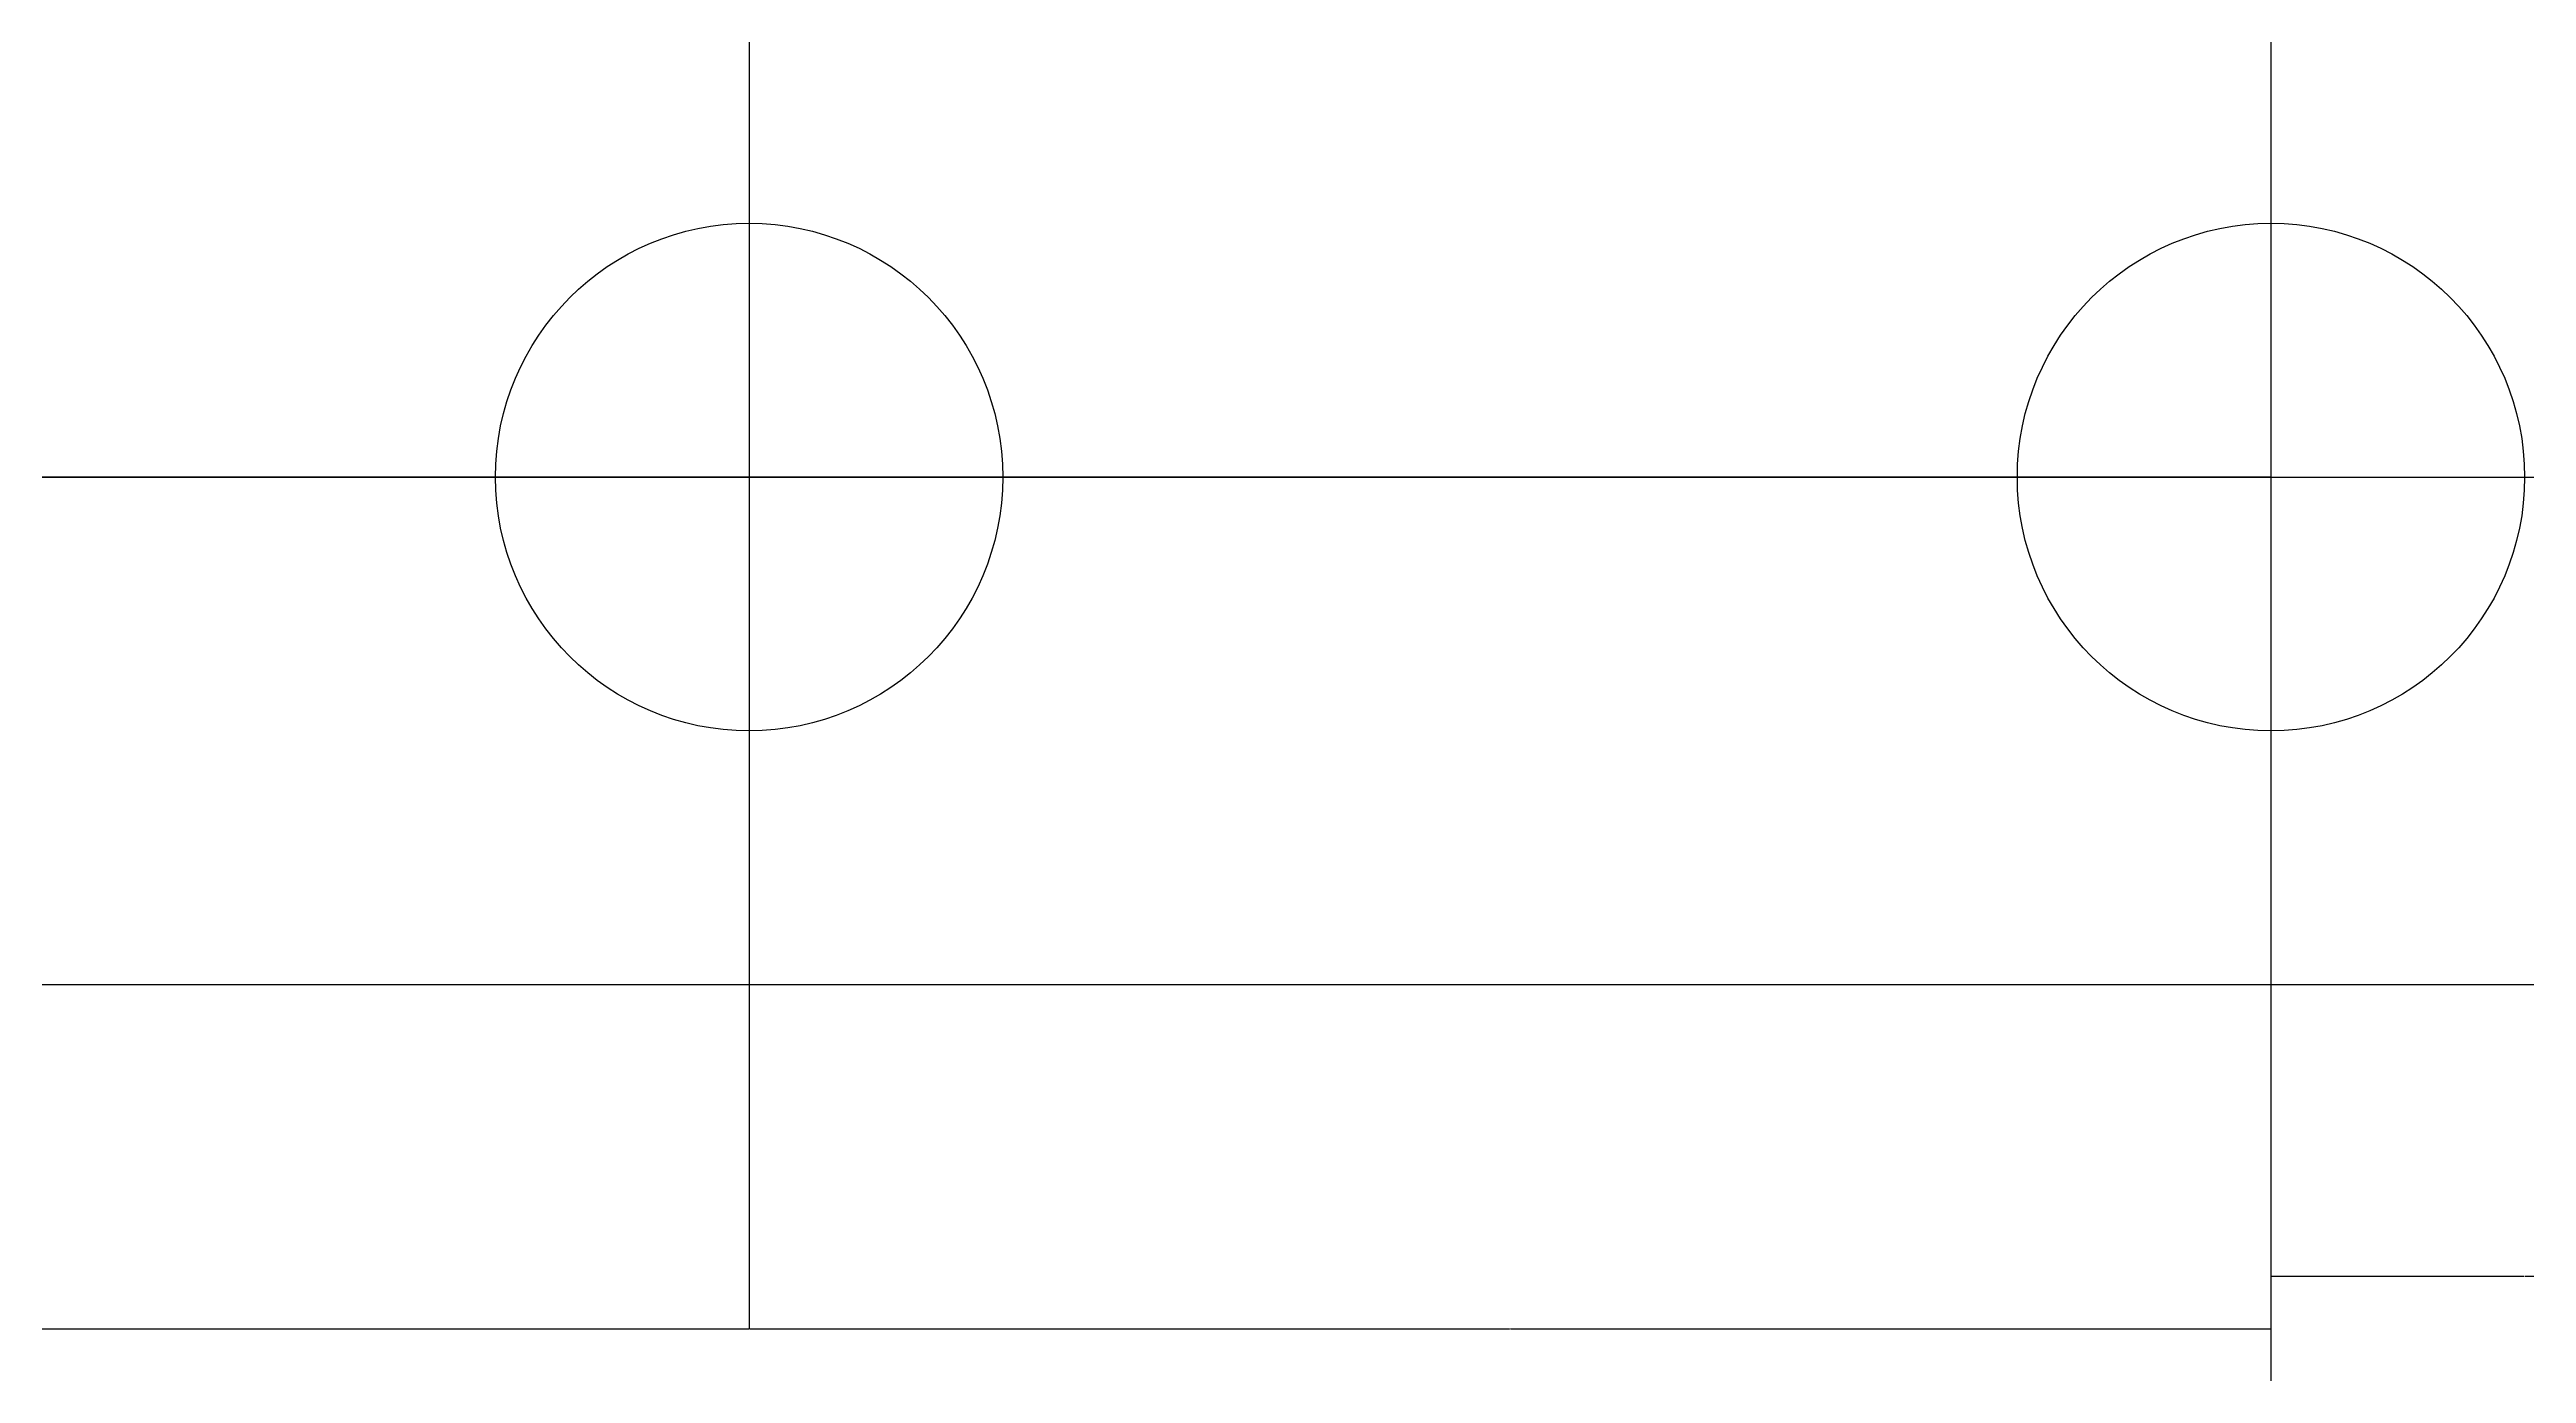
# Model space of a CAD drawing. Header units: metres. Extents: x 5647 to 73999, y 8406 to 50306.
# Drawn here: x 34013 to 36358, y 33563 to 34816 of the extents above; entities that cross this region are included whole.
import ezdxf

# ---------------------------------------------------------------- set-up
doc = ezdxf.new("R2010")
doc.units = ezdxf.units.M
for name, color, linetype in [('AXIS', 9, 'Continuous'), ('CCX', 7, 'Continuous'), ('LI', 7, 'Continuous'), ('LIS', 2, 'Continuous')]:
    doc.layers.add(name, color=color, linetype=linetype)
doc.dimstyles.get("Standard").update_dxf_attribs({"dimtxt": 2.5, "dimasz": 2.5, "dimexe": 1.25, "dimexo": 0.625, "dimtad": 1, "dimcen": 2.5, "dimazin": 3, "dimtfac": 1, "dimtmove": 0, "dimatfit": 3})

# ---------------------------------------------------------------- blocks, each defined once
blk = doc.blocks.new('_CLOSEDFILLED')
at = {"color": 0, "linetype": 'BYBLOCK'}
blk.add_solid([(-1, 0.2), (0, 0), (-1, -0.2)], dxfattribs=at)
blk = doc.blocks.new('*D83')
for p, q in [((36116.01, 33931.05), (36116.01, 33655.2)), ((36596.25, 33931.05), (36596.25, 33655.2)), ((36116.26, 33655.2), (36355.63, 33655.2)), ((36356.63, 33655.2), (36596, 33655.2))]:
    blk.add_line(p, q)
at = {"layer": 'Defpoints'}
for p in [(36116.01, 33931.05), (36596.25, 33931.05), (36116.01, 33655.2)]:
    blk.add_point(p, dxfattribs=at)
at = {"layer": 'CCX', "xscale": 0.25, "yscale": 0.25, "rotation": 180}
blk.add_blockref('_CLOSEDFILLED', (36116.01, 33655.2), dxfattribs=at)
at = {"layer": 'CCX', "xscale": 0.25, "yscale": 0.25}
blk.add_blockref('_CLOSEDFILLED', (36596.25, 33655.2), dxfattribs=at)
at = {"layer": 'CCX', "insert": (36356.13, 33655.2), "char_height": 1, "attachment_point": 5}
blk.add_mtext('c', dxfattribs=at)
blk = doc.blocks.new('*D84')
for p, q in [((33234.51, 33931.05), (33234.51, 33605.2)), ((34675.26, 33931.05), (34675.26, 33605.2)), ((33234.76, 33605.2), (33954.385, 33605.2)), ((33955.385, 33605.2), (34675.01, 33605.2))]:
    blk.add_line(p, q)
at = {"layer": 'Defpoints'}
for p in [(33234.51, 33931.05), (34675.26, 33931.05), (33234.51, 33605.2)]:
    blk.add_point(p, dxfattribs=at)
at = {"layer": 'CCX', "xscale": 0.25, "yscale": 0.25, "rotation": 180}
blk.add_blockref('_CLOSEDFILLED', (33234.51, 33605.2), dxfattribs=at)
at = {"layer": 'CCX', "xscale": 0.25, "yscale": 0.25}
blk.add_blockref('_CLOSEDFILLED', (34675.26, 33605.2), dxfattribs=at)
at = {"layer": 'CCX', "insert": (33954.885, 33605.2), "char_height": 1, "attachment_point": 5}
blk.add_mtext('e', dxfattribs=at)
blk = doc.blocks.new('*D85')
for p, q in [((34675.26, 33931.05), (34675.26, 33605.2)), ((36116.01, 33931.05), (36116.01, 33605.2)), ((34675.51, 33605.2), (35395.135, 33605.2)), ((35396.135, 33605.2), (36115.76, 33605.2))]:
    blk.add_line(p, q)
at = {"layer": 'Defpoints'}
for p in [(34675.26, 33931.05), (36116.01, 33931.05), (34675.26, 33605.2)]:
    blk.add_point(p, dxfattribs=at)
at = {"layer": 'CCX', "xscale": 0.25, "yscale": 0.25, "rotation": 180}
blk.add_blockref('_CLOSEDFILLED', (34675.26, 33605.2), dxfattribs=at)
at = {"layer": 'CCX', "xscale": 0.25, "yscale": 0.25}
blk.add_blockref('_CLOSEDFILLED', (36116.01, 33605.2), dxfattribs=at)
at = {"layer": 'CCX', "insert": (35395.635, 33605.2), "char_height": 1, "attachment_point": 5}
blk.add_mtext('e', dxfattribs=at)

msp = doc.modelspace()

# ---------------------------------------------------------------- linework, layer by layer
at = {"layer": 'AXIS'}
for p, q in [((34675.26, 36332.29), (34675.26, 33931.05)), ((36116.01, 36332.29), (36116.01, 33201.35)), ((32754.26, 34411.3), (36596.25, 34411.3))]:
    msp.add_line(p, q, dxfattribs=at)
at = {"layer": 'LI'}
for centre in [(34675.26, 34411.3), (36116.01, 34411.3)]:
    msp.add_circle(centre, 240.12, dxfattribs=at)
at = {"layer": 'LIS'}
for p, q in [((36116.01, 35852.04), (36116.01, 34411.3)), ((36116.01, 34411.3), (33234.51, 34411.3)), ((32754.26, 33931.05), (36596.25, 33931.05))]:
    msp.add_line(p, q, dxfattribs=at)

# ---------------------------------------------------------------- dimensions: what is measured, and where the dimension line sits
at = {"layer": 'CCX'}
for base, p1, p2, text, picture, middle in [((33234.51, 33605.2), (33234.51, 33931.05), (34675.26, 33931.05), 'e', '*D84', (33954.885, 33605.2)), ((34675.26, 33605.2), (34675.26, 33931.05), (36116.01, 33931.05), 'e', '*D85', (35395.635, 33605.2)), ((36116.01, 33655.2), (36116.01, 33931.05), (36596.25, 33931.05), 'c', '*D83', (36356.13, 33655.2))]:
    dim = msp.add_linear_dim(base=base, p1=p1, p2=p2, text=text, dimstyle='Standard', dxfattribs=at)
    dim.commit()
    dim.dimension.update_dxf_attribs({"geometry": picture, "text_midpoint": middle})

doc.saveas('drawing.dxf')
